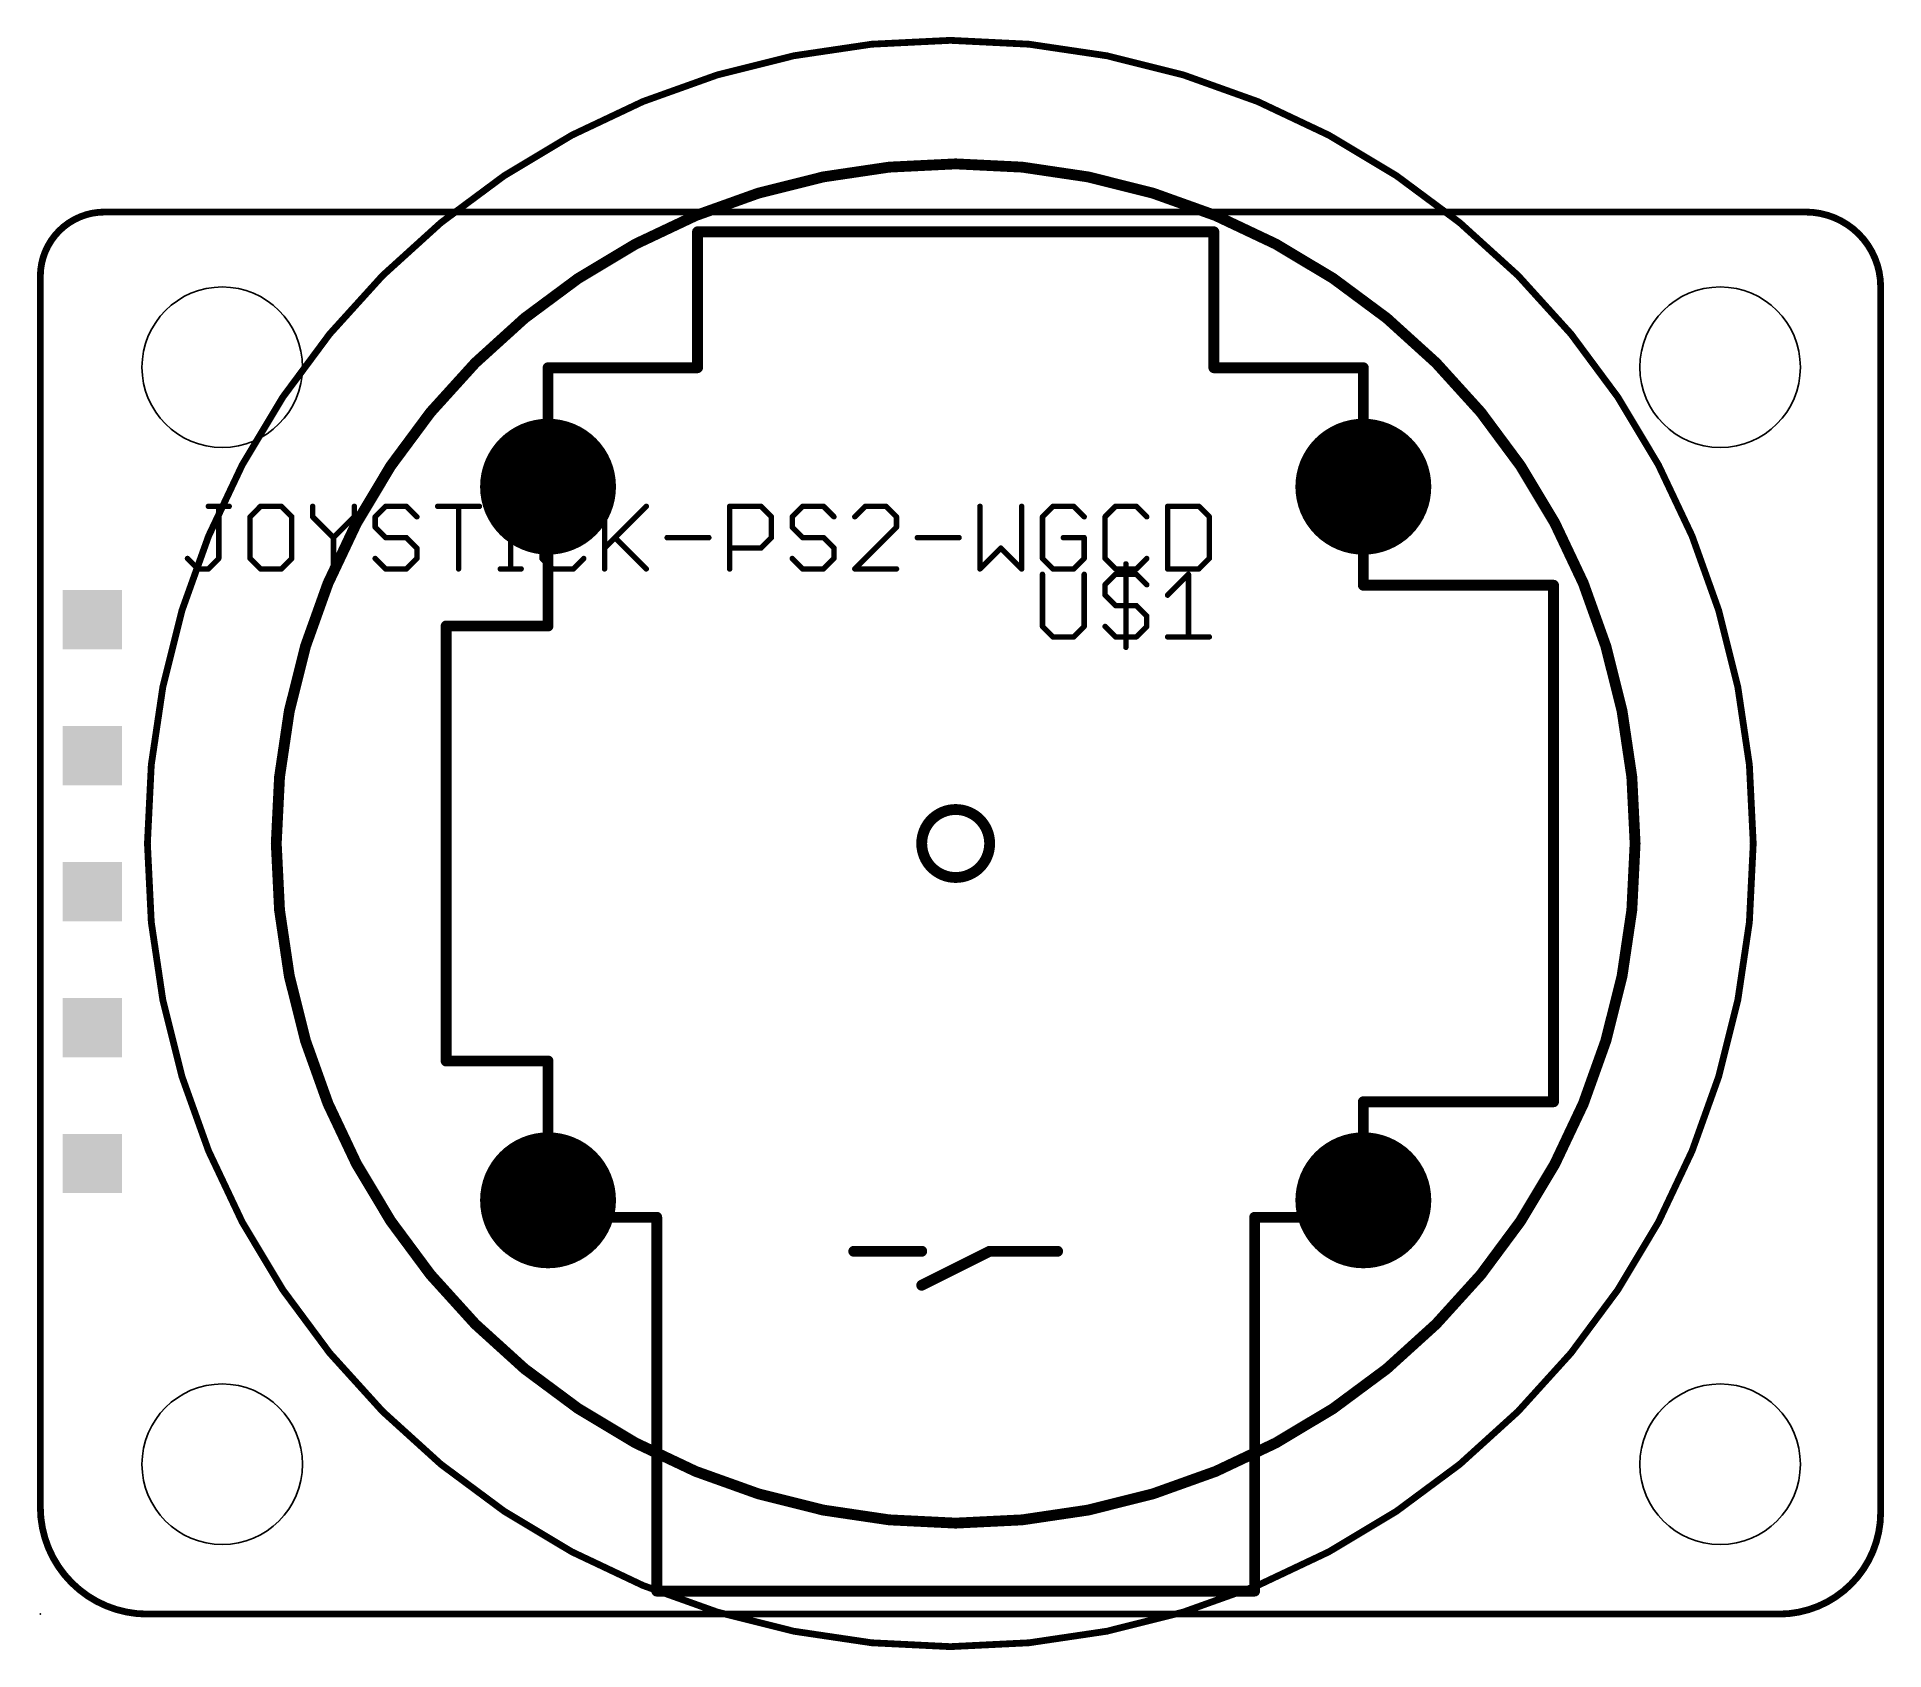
# Model space of a CAD drawing. Extents: x -0.1 to 34.5, y -0.7 to 29.5.
import ezdxf

# ---------------------------------------------------------------- set-up
doc = ezdxf.new("R2010")
doc.units = 0
for name, color, linetype in [('17', 94, 'CONTINUOUS'), ('20', 178, 'CONTINUOUS'), ('21', 250, 'CONTINUOUS'), ('23', 178, 'CONTINUOUS'), ('25', 250, 'CONTINUOUS'), ('27', 250, 'CONTINUOUS'), ('51', 250, 'CONTINUOUS')]:
    doc.layers.add(name, color=color, linetype=linetype)

# ---------------------------------------------------------------- blocks, each defined once
blk = doc.blocks.new('SQUAREP')
blk.add_solid([(-0.5, -0.5), (0.5, -0.5), (-0.5, 0.5), (0.5, 0.5)])
blk = doc.blocks.new('ROUNDP')
at = {"const_width": 0.5}
blk.add_lwpolyline([(0, -0.25, 1), (0, 0.25, 1), (0, -0.25)], format="xyb", dxfattribs=at)

msp = doc.modelspace()

# ---------------------------------------------------------------- linework, layer by layer
at = {"layer": '20'}
for centre in [(3.4, 23.3), (31.4, 23.3), (3.4, 2.8), (31.4, 2.8)]:
    msp.add_circle(centre, 1.5, dxfattribs=at)
at = {"layer": '21'}
for points, const_width in [([(1.2, 26.2, 0.4142), (0, 25)], 0.127), ([(1.2, 26.2318, 1), (1.2, 26.1683)], 0.0635), ([(1.2, 26.1683, 1), (1.2, 26.2318)], 0.0635), ([(34.4, 24.8, 0.4142), (33, 26.2)], 0.127), ([(33, 26.2318, 1), (33, 26.1683)], 0.0635), ([(33, 26.1683, 1), (33, 26.2318)], 0.0635), ([(12.284, 25.8808, 1), (12.284, 25.7792)], 0.1016), ([(12.3348, 25.83, 1), (12.2332, 25.83)], 0.1016), ([(21.9868, 25.83, 1), (21.8852, 25.83)], 0.1016), ([(21.936, 25.7792, 1), (21.936, 25.8808)], 0.1016), ([(0.0318, 25, 1), (-0.0318, 25)], 0.0635), ([(-0.0318, 25, 1), (0.0318, 25)], 0.0635), ([(34.4318, 24.8, 1), (34.3682, 24.8)], 0.0635), ([(34.3682, 24.8, 1), (34.4318, 24.8)], 0.0635), ([(9.49, 23.3408, 1), (9.49, 23.2392)], 0.1016), ([(9.5408, 23.29, 1), (9.4392, 23.29)], 0.1016), ([(12.2332, 23.29, 1), (12.3348, 23.29)], 0.1016), ([(12.284, 23.2392, 1), (12.284, 23.3408)], 0.1016), ([(21.936, 23.3408, 1), (21.936, 23.2392)], 0.1016), ([(21.8852, 23.29, 1), (21.9868, 23.29)], 0.1016), ([(24.7808, 23.29, 1), (24.6792, 23.29)], 0.1016), ([(24.73, 23.2392, 1), (24.73, 23.3408)], 0.1016), ([(24.73, 19.2768, 1), (24.73, 19.1752)], 0.1016), ([(24.6792, 19.226, 1), (24.7808, 19.226)], 0.1016), ([(28.3368, 19.226, 1), (28.2352, 19.226)], 0.1016), ([(28.286, 19.1752, 1), (28.286, 19.2768)], 0.1016), ([(7.6358, 18.464, 1), (7.5342, 18.464)], 0.1016), ([(7.585, 18.5148, 1), (7.585, 18.4132)], 0.1016), ([(9.4392, 18.464, 1), (9.5408, 18.464)], 0.1016), ([(9.49, 18.4132, 1), (9.49, 18.5148)], 0.1016), ([(17.11, 13.765, 1), (17.11, 15.035, 1), (17.11, 13.765)], 0.2032), ([(7.585, 10.3868, 1), (7.585, 10.2852)], 0.1016), ([(7.5342, 10.336, 1), (7.6358, 10.336)], 0.1016), ([(9.5408, 10.336, 1), (9.4392, 10.336)], 0.1016), ([(9.49, 10.2852, 1), (9.49, 10.3868)], 0.1016), ([(24.73, 9.6248, 1), (24.73, 9.5232)], 0.1016), ([(24.7808, 9.574, 1), (24.6792, 9.574)], 0.1016), ([(28.286, 9.5232, 1), (28.286, 9.6248)], 0.1016), ([(28.2352, 9.574, 1), (28.3368, 9.574)], 0.1016), ([(9.49, 7.4658, 1), (9.49, 7.3642)], 0.1016), ([(9.4392, 7.415, 1), (9.5408, 7.415)], 0.1016), ([(11.5728, 7.415, 1), (11.4712, 7.415)], 0.1016), ([(11.522, 7.3642, 1), (11.522, 7.4658)], 0.1016), ([(22.698, 7.4658, 1), (22.698, 7.3642)], 0.1016), ([(22.7488, 7.415, 1), (22.6472, 7.415)], 0.1016), ([(24.6792, 7.415, 1), (24.7808, 7.415)], 0.1016), ([(24.73, 7.3642, 1), (24.73, 7.4658)], 0.1016), ([(0.0318, 2, 1), (-0.0318, 2)], 0.0635), ([(0, 2, 0.4142), (2, 0)], 0.127), ([(-0.0318, 2, 1), (0.0318, 2)], 0.0635), ([(32.5, 0, 0.4142), (34.4, 1.9)], 0.127), ([(34.4318, 1.9, 1), (34.3682, 1.9)], 0.0635), ([(34.3682, 1.9, 1), (34.4318, 1.9)], 0.0635), ([(11.522, 0.4808, 1), (11.522, 0.3792)], 0.1016), ([(11.4712, 0.43, 1), (11.5728, 0.43)], 0.1016), ([(22.6472, 0.43, 1), (22.7488, 0.43)], 0.1016), ([(22.698, 0.3792, 1), (22.698, 0.4808)], 0.1016), ([(2, 0.0318, 1), (2, -0.0318)], 0.0635), ([(2, -0.0318, 1), (2, 0.0318)], 0.0635), ([(32.5, 0.0318, 1), (32.5, -0.0318)], 0.0635), ([(32.5, -0.0318, 1), (32.5, 0.0318)], 0.0635)]:
    msp.add_lwpolyline(points, format="xyb", dxfattribs=dict(at, const_width=const_width))
for points, const_width in [([(33, 26.2), (1.2, 26.2)], 0.127), ([(12.284, 25.83), (21.936, 25.83)], 0.2032), ([(12.284, 25.83), (12.284, 23.29)], 0.2032), ([(21.936, 25.83), (21.936, 23.29)], 0.2032), ([(0, 25), (0, 2)], 0.127), ([(34.4, 1.9), (34.4, 24.8)], 0.127), ([(12.284, 23.29), (9.49, 23.29)], 0.2032), ([(9.49, 18.464), (9.49, 23.29)], 0.2032), ([(21.936, 23.29), (24.73, 23.29)], 0.2032), ([(24.73, 19.226), (24.73, 23.29)], 0.2032), ([(24.73, 19.226), (28.286, 19.226)], 0.2032), ([(28.286, 9.574), (28.286, 19.226)], 0.2032), ([(7.585, 10.336), (7.585, 18.464)], 0.2032), ([(9.49, 18.464), (7.585, 18.464)], 0.2032), ([(9.49, 10.336), (7.585, 10.336)], 0.2032), ([(9.49, 10.336), (9.49, 7.415)], 0.2032), ([(24.73, 9.574), (28.286, 9.574)], 0.2032), ([(24.73, 9.574), (24.73, 7.415)], 0.2032), ([(9.49, 7.415), (11.522, 7.415)], 0.2032), ([(11.522, 0.43), (11.522, 7.415)], 0.2032), ([(22.698, 7.415), (24.73, 7.415)], 0.2032), ([(22.698, 0.43), (22.698, 7.415)], 0.2032), ([(11.522, 0.43), (22.698, 0.43)], 0.2032), ([(2, 0), (32.5, 0)], 0.127)]:
    msp.add_lwpolyline(points, dxfattribs=dict(at, const_width=const_width))
at = {"layer": '23'}
msp.add_point((0, 0), dxfattribs=at)
at = {"layer": '25', "const_width": 0.1016}
for points in [[(18.7326, 19.4302), (18.7326, 18.4557)], [(19.5122, 18.4557), (19.5122, 19.4302)], [(19.902, 19.2353), (20.0969, 19.4302)], [(20.0969, 19.4302), (20.4867, 19.4302)], [(20.2918, 19.6251), (20.2918, 18.0659)], [(20.4867, 19.4302), (20.6816, 19.2353)], [(21.0714, 19.0404), (21.4612, 19.4302)], [(21.4612, 19.4302), (21.4612, 18.2608)], [(19.902, 19.0404), (19.902, 19.2353)], [(20.0969, 18.8455), (19.902, 19.0404)], [(20.4867, 18.8455), (20.0969, 18.8455)], [(20.6816, 18.6506), (20.4867, 18.8455)], [(20.6816, 18.4557), (20.6816, 18.6506)], [(18.7326, 18.4557), (18.9275, 18.2608)], [(18.9275, 18.2608), (19.3173, 18.2608)], [(19.3173, 18.2608), (19.5122, 18.4557)], [(19.902, 18.4557), (20.0969, 18.2608)], [(20.0969, 18.2608), (20.4867, 18.2608)], [(20.4867, 18.2608), (20.6816, 18.4557)], [(21.0714, 18.2608), (21.851, 18.2608)]]:
    msp.add_lwpolyline(points, dxfattribs=at)
at = {"layer": '25', "const_width": 0.0508}
for points in [[(18.758, 19.4302, 1), (18.7072, 19.4302)], [(19.5376, 19.4302, 1), (19.4868, 19.4302)], [(20.0969, 19.4556, 1), (20.0969, 19.4048)], [(20.1149, 19.4122, 1), (20.0789, 19.4482)], [(20.3172, 19.6251, 1), (20.2664, 19.6251)], [(20.5047, 19.4482, 1), (20.4687, 19.4122)], [(20.4867, 19.4048, 1), (20.4867, 19.4556)], [(21.4866, 19.4302, 1), (21.4358, 19.4302)], [(21.4792, 19.4122, 1), (21.4432, 19.4482)], [(19.884, 19.2533, 1), (19.92, 19.2173)], [(19.92, 19.0584, 1), (19.884, 19.0224)], [(19.9274, 19.2353, 1), (19.8766, 19.2353)], [(19.8766, 19.0404, 1), (19.9274, 19.0404)], [(20.6636, 19.2173, 1), (20.6996, 19.2533)], [(21.0534, 19.0584, 1), (21.0894, 19.0224)], [(20.0969, 18.8709, 1), (20.0969, 18.8201)], [(20.0789, 18.8275, 1), (20.1149, 18.8635)], [(20.5047, 18.8635, 1), (20.4687, 18.8275)], [(20.4867, 18.8201, 1), (20.4867, 18.8709)], [(20.707, 18.6506, 1), (20.6562, 18.6506)], [(20.6636, 18.6326, 1), (20.6996, 18.6686)], [(18.7506, 18.4737, 1), (18.7146, 18.4377)], [(18.7072, 18.4557, 1), (18.758, 18.4557)], [(18.9275, 18.2862, 1), (18.9275, 18.2354)], [(18.9095, 18.2428, 1), (18.9455, 18.2788)], [(19.2993, 18.2788, 1), (19.3353, 18.2428)], [(19.3173, 18.2354, 1), (19.3173, 18.2862)], [(19.4868, 18.4557, 1), (19.5376, 18.4557)], [(19.5302, 18.4377, 1), (19.4942, 18.4737)], [(19.92, 18.4737, 1), (19.884, 18.4377)], [(20.0969, 18.2862, 1), (20.0969, 18.2354)], [(20.0789, 18.2428, 1), (20.1149, 18.2788)], [(20.4687, 18.2788, 1), (20.5047, 18.2428)], [(20.4867, 18.2354, 1), (20.4867, 18.2862)], [(20.6562, 18.4557, 1), (20.707, 18.4557)], [(20.6996, 18.4377, 1), (20.6636, 18.4737)], [(21.0714, 18.2862, 1), (21.0714, 18.2354)], [(21.851, 18.2354, 1), (21.851, 18.2862)], [(20.2664, 18.0659, 1), (20.3172, 18.0659)], [(21.4358, 18.2608, 1), (21.4866, 18.2608)]]:
    msp.add_lwpolyline(points, format="xyb", dxfattribs=at)
at = {"layer": '27', "const_width": 0.1016}
for points in [[(3.1406, 20.7002), (3.5304, 20.7002)], [(3.3355, 19.7257), (3.3355, 20.7002)], [(4.1151, 20.7002), (3.9202, 20.5053)], [(4.5049, 20.7002), (4.1151, 20.7002)], [(4.6998, 20.5053), (4.5049, 20.7002)], [(5.0896, 20.7002), (5.0896, 20.5053)], [(5.8692, 20.5053), (5.8692, 20.7002)], [(6.4539, 20.7002), (6.259, 20.5053)], [(6.8437, 20.7002), (6.4539, 20.7002)], [(7.0386, 20.5053), (6.8437, 20.7002)], [(7.4284, 20.7002), (8.208, 20.7002)], [(7.8182, 19.5308), (7.8182, 20.7002)], [(8.5978, 20.7002), (8.9876, 20.7002)], [(8.7927, 19.5308), (8.7927, 20.7002)], [(9.5723, 20.7002), (9.3774, 20.5053)], [(9.9621, 20.7002), (9.5723, 20.7002)], [(10.157, 20.5053), (9.9621, 20.7002)], [(10.5468, 20.7002), (10.5468, 19.5308)], [(10.5468, 19.9206), (11.3264, 20.7002)], [(12.8856, 19.5308), (12.8856, 20.7002)], [(12.8856, 20.7002), (13.4703, 20.7002)], [(13.4703, 20.7002), (13.6652, 20.5053)], [(14.2499, 20.7002), (14.055, 20.5053)], [(14.6397, 20.7002), (14.2499, 20.7002)], [(14.8346, 20.5053), (14.6397, 20.7002)], [(15.4193, 20.7002), (15.2244, 20.5053)], [(15.8091, 20.7002), (15.4193, 20.7002)], [(16.004, 20.5053), (15.8091, 20.7002)], [(17.5632, 20.7002), (17.5632, 19.5308)], [(18.3428, 19.5308), (18.3428, 20.7002)], [(18.9275, 20.7002), (18.7326, 20.5053)], [(19.3173, 20.7002), (18.9275, 20.7002)], [(19.5122, 20.5053), (19.3173, 20.7002)], [(20.0969, 20.7002), (19.902, 20.5053)], [(20.4867, 20.7002), (20.0969, 20.7002)], [(20.6816, 20.5053), (20.4867, 20.7002)], [(21.0714, 20.7002), (21.0714, 19.5308)], [(21.6561, 20.7002), (21.0714, 20.7002)], [(21.851, 20.5053), (21.6561, 20.7002)], [(3.9202, 20.5053), (3.9202, 19.7257)], [(4.6998, 19.7257), (4.6998, 20.5053)], [(5.0896, 20.5053), (5.4794, 20.1155)], [(5.4794, 20.1155), (5.8692, 20.5053)], [(6.259, 20.5053), (6.259, 20.3104)], [(9.3774, 20.5053), (9.3774, 19.7257)], [(13.6652, 20.5053), (13.6652, 20.1155)], [(14.055, 20.5053), (14.055, 20.3104)], [(16.004, 20.3104), (16.004, 20.5053)], [(18.7326, 20.5053), (18.7326, 19.7257)], [(19.902, 20.5053), (19.902, 19.7257)], [(21.851, 19.7257), (21.851, 20.5053)], [(5.4794, 20.1155), (5.4794, 19.5308)], [(6.259, 20.3104), (6.4539, 20.1155)], [(6.4539, 20.1155), (6.8437, 20.1155)], [(6.8437, 20.1155), (7.0386, 19.9206)], [(10.7417, 20.1155), (11.3264, 19.5308)], [(11.7162, 20.1155), (12.4958, 20.1155)], [(13.6652, 20.1155), (13.4703, 19.9206)], [(14.055, 20.3104), (14.2499, 20.1155)], [(14.2499, 20.1155), (14.6397, 20.1155)], [(14.6397, 20.1155), (14.8346, 19.9206)], [(15.2244, 19.5308), (16.004, 20.3104)], [(16.3938, 20.1155), (17.1734, 20.1155)], [(19.5122, 20.1155), (19.1224, 20.1155)], [(19.5122, 19.7257), (19.5122, 20.1155)], [(2.7508, 19.7257), (2.9457, 19.5308)], [(3.1406, 19.5308), (3.3355, 19.7257)], [(3.9202, 19.7257), (4.1151, 19.5308)], [(4.5049, 19.5308), (4.6998, 19.7257)], [(6.4539, 19.5308), (6.259, 19.7257)], [(7.0386, 19.7257), (6.8437, 19.5308)], [(7.0386, 19.9206), (7.0386, 19.7257)], [(9.3774, 19.7257), (9.5723, 19.5308)], [(9.9621, 19.5308), (10.157, 19.7257)], [(13.4703, 19.9206), (12.8856, 19.9206)], [(14.2499, 19.5308), (14.055, 19.7257)], [(14.8346, 19.7257), (14.6397, 19.5308)], [(14.8346, 19.9206), (14.8346, 19.7257)], [(17.5632, 19.5308), (17.953, 19.9206)], [(17.953, 19.9206), (18.3428, 19.5308)], [(18.7326, 19.7257), (18.9275, 19.5308)], [(19.3173, 19.5308), (19.5122, 19.7257)], [(19.902, 19.7257), (20.0969, 19.5308)], [(20.4867, 19.5308), (20.6816, 19.7257)], [(21.6561, 19.5308), (21.851, 19.7257)], [(2.9457, 19.5308), (3.1406, 19.5308)], [(4.1151, 19.5308), (4.5049, 19.5308)], [(6.8437, 19.5308), (6.4539, 19.5308)], [(8.5978, 19.5308), (8.9876, 19.5308)], [(9.5723, 19.5308), (9.9621, 19.5308)], [(14.6397, 19.5308), (14.2499, 19.5308)], [(16.004, 19.5308), (15.2244, 19.5308)], [(18.9275, 19.5308), (19.3173, 19.5308)], [(20.0969, 19.5308), (20.4867, 19.5308)], [(21.0714, 19.5308), (21.6561, 19.5308)]]:
    msp.add_lwpolyline(points, dxfattribs=at)
at = {"layer": '27', "const_width": 0.0508}
for points in [[(3.1406, 20.7256, 1), (3.1406, 20.6748)], [(3.3609, 20.7002, 1), (3.3101, 20.7002)], [(3.5304, 20.6748, 1), (3.5304, 20.7256)], [(4.1151, 20.7256, 1), (4.1151, 20.6748)], [(4.1331, 20.6822, 1), (4.0971, 20.7182)], [(4.5229, 20.7182, 1), (4.4869, 20.6822)], [(4.5049, 20.6748, 1), (4.5049, 20.7256)], [(5.115, 20.7002, 1), (5.0642, 20.7002)], [(5.8946, 20.7002, 1), (5.8438, 20.7002)], [(6.4539, 20.7256, 1), (6.4539, 20.6748)], [(6.4719, 20.6822, 1), (6.4359, 20.7182)], [(6.8617, 20.7182, 1), (6.8257, 20.6822)], [(6.8437, 20.6748, 1), (6.8437, 20.7256)], [(7.4284, 20.7256, 1), (7.4284, 20.6748)], [(7.8436, 20.7002, 1), (7.7928, 20.7002)], [(8.208, 20.6748, 1), (8.208, 20.7256)], [(8.5978, 20.7256, 1), (8.5978, 20.6748)], [(8.8181, 20.7002, 1), (8.7673, 20.7002)], [(8.9876, 20.6748, 1), (8.9876, 20.7256)], [(9.5723, 20.7256, 1), (9.5723, 20.6748)], [(9.5902, 20.6822, 1), (9.5543, 20.7182)], [(9.98, 20.7182, 1), (9.9441, 20.6822)], [(9.9621, 20.6748, 1), (9.9621, 20.7256)], [(10.5722, 20.7002, 1), (10.5214, 20.7002)], [(11.3443, 20.6822, 1), (11.3084, 20.7182)], [(12.911, 20.7002, 1), (12.8602, 20.7002)], [(12.8856, 20.7256, 1), (12.8856, 20.6748)], [(13.4882, 20.7182, 1), (13.4523, 20.6822)], [(13.4703, 20.6748, 1), (13.4703, 20.7256)], [(14.2499, 20.7256, 1), (14.2499, 20.6748)], [(14.2678, 20.6822, 1), (14.2319, 20.7182)], [(14.6576, 20.7182, 1), (14.6217, 20.6822)], [(14.6397, 20.6748, 1), (14.6397, 20.7256)], [(15.4193, 20.7256, 1), (15.4193, 20.6748)], [(15.4372, 20.6822, 1), (15.4013, 20.7182)], [(15.827, 20.7182, 1), (15.7911, 20.6822)], [(15.8091, 20.6748, 1), (15.8091, 20.7256)], [(17.5886, 20.7002, 1), (17.5378, 20.7002)], [(18.3682, 20.7002, 1), (18.3174, 20.7002)], [(18.9275, 20.7256, 1), (18.9275, 20.6748)], [(18.9454, 20.6822, 1), (18.9095, 20.7182)], [(19.3352, 20.7182, 1), (19.2993, 20.6822)], [(19.3173, 20.6748, 1), (19.3173, 20.7256)], [(20.0969, 20.7256, 1), (20.0969, 20.6748)], [(20.1148, 20.6822, 1), (20.0789, 20.7182)], [(20.5046, 20.7182, 1), (20.4687, 20.6822)], [(20.4867, 20.6748, 1), (20.4867, 20.7256)], [(21.0968, 20.7002, 1), (21.046, 20.7002)], [(21.0714, 20.7256, 1), (21.0714, 20.6748)], [(21.674, 20.7182, 1), (21.6381, 20.6822)], [(21.6561, 20.6748, 1), (21.6561, 20.7256)], [(3.9022, 20.5233, 1), (3.9382, 20.4873)], [(3.9456, 20.5053, 1), (3.8948, 20.5053)], [(4.7252, 20.5053, 1), (4.6744, 20.5053)], [(4.6818, 20.4873, 1), (4.7178, 20.5233)], [(5.1076, 20.5233, 1), (5.0716, 20.4873)], [(5.0642, 20.5053, 1), (5.115, 20.5053)], [(5.8438, 20.5053, 1), (5.8946, 20.5053)], [(5.8872, 20.4873, 1), (5.8512, 20.5233)], [(6.241, 20.5233, 1), (6.277, 20.4873)], [(6.2844, 20.5053, 1), (6.2336, 20.5053)], [(7.0206, 20.4873, 1), (7.0566, 20.5233)], [(9.3594, 20.5233, 1), (9.3954, 20.4873)], [(9.4028, 20.5053, 1), (9.352, 20.5053)], [(10.139, 20.4873, 1), (10.1749, 20.5233)], [(13.6906, 20.5053, 1), (13.6398, 20.5053)], [(13.6472, 20.4873, 1), (13.6831, 20.5233)], [(14.037, 20.5233, 1), (14.0729, 20.4873)], [(14.0804, 20.5053, 1), (14.0296, 20.5053)], [(14.8166, 20.4873, 1), (14.8525, 20.5233)], [(15.2064, 20.5233, 1), (15.2423, 20.4873)], [(16.0294, 20.5053, 1), (15.9786, 20.5053)], [(15.986, 20.4873, 1), (16.0219, 20.5233)], [(18.7146, 20.5233, 1), (18.7505, 20.4873)], [(18.758, 20.5053, 1), (18.7072, 20.5053)], [(19.4942, 20.4873, 1), (19.5301, 20.5233)], [(19.884, 20.5233, 1), (19.9199, 20.4873)], [(19.9274, 20.5053, 1), (19.8766, 20.5053)], [(20.6636, 20.4873, 1), (20.6995, 20.5233)], [(21.8764, 20.5053, 1), (21.8256, 20.5053)], [(21.833, 20.4873, 1), (21.8689, 20.5233)], [(5.4614, 20.1335, 1), (5.4974, 20.0975)], [(5.5048, 20.1155, 1), (5.454, 20.1155)], [(5.4614, 20.0975, 1), (5.4974, 20.1335)], [(6.277, 20.3284, 1), (6.241, 20.2924)], [(6.2336, 20.3104, 1), (6.2844, 20.3104)], [(6.4539, 20.1409, 1), (6.4539, 20.0901)], [(6.4359, 20.0975, 1), (6.4719, 20.1335)], [(6.8617, 20.1335, 1), (6.8257, 20.0975)], [(6.8437, 20.0901, 1), (6.8437, 20.1409)], [(10.7596, 20.1335, 1), (10.7237, 20.0975)], [(11.7162, 20.1409, 1), (11.7162, 20.0901)], [(12.4958, 20.0901, 1), (12.4958, 20.1409)], [(13.6398, 20.1155, 1), (13.6906, 20.1155)], [(13.6831, 20.0975, 1), (13.6472, 20.1335)], [(14.0729, 20.3284, 1), (14.037, 20.2924)], [(14.0296, 20.3104, 1), (14.0804, 20.3104)], [(14.2499, 20.1409, 1), (14.2499, 20.0901)], [(14.2319, 20.0975, 1), (14.2678, 20.1335)], [(14.6576, 20.1335, 1), (14.6217, 20.0975)], [(14.6397, 20.0901, 1), (14.6397, 20.1409)], [(15.9786, 20.3104, 1), (16.0294, 20.3104)], [(16.0219, 20.2924, 1), (15.986, 20.3284)], [(16.3938, 20.1409, 1), (16.3938, 20.0901)], [(17.1734, 20.0901, 1), (17.1734, 20.1409)], [(19.1224, 20.1409, 1), (19.1224, 20.0901)], [(19.5376, 20.1155, 1), (19.4868, 20.1155)], [(19.5122, 20.0901, 1), (19.5122, 20.1409)], [(2.7688, 19.7437, 1), (2.7328, 19.7077)], [(3.3101, 19.7257, 1), (3.3609, 19.7257)], [(3.3535, 19.7077, 1), (3.3175, 19.7437)], [(3.9382, 19.7437, 1), (3.9022, 19.7077)], [(3.8948, 19.7257, 1), (3.9456, 19.7257)], [(4.6744, 19.7257, 1), (4.7252, 19.7257)], [(4.7178, 19.7077, 1), (4.6818, 19.7437)], [(6.277, 19.7437, 1), (6.241, 19.7077)], [(7.064, 19.9206, 1), (7.0132, 19.9206)], [(7.0132, 19.7257, 1), (7.064, 19.7257)], [(7.0206, 19.9026, 1), (7.0566, 19.9386)], [(7.0566, 19.7077, 1), (7.0206, 19.7437)], [(9.3954, 19.7437, 1), (9.3594, 19.7077)], [(9.352, 19.7257, 1), (9.4028, 19.7257)], [(10.1749, 19.7077, 1), (10.139, 19.7437)], [(10.5288, 19.9386, 1), (10.5647, 19.9026)], [(12.8856, 19.946, 1), (12.8856, 19.8952)], [(13.4523, 19.9386, 1), (13.4882, 19.9026)], [(13.4703, 19.8952, 1), (13.4703, 19.946)], [(14.0729, 19.7437, 1), (14.037, 19.7077)], [(14.86, 19.9206, 1), (14.8092, 19.9206)], [(14.8092, 19.7257, 1), (14.86, 19.7257)], [(14.8166, 19.9026, 1), (14.8525, 19.9386)], [(14.8525, 19.7077, 1), (14.8166, 19.7437)], [(17.9709, 19.9386, 1), (17.935, 19.9026)], [(17.9709, 19.9026, 1), (17.935, 19.9386)], [(18.7505, 19.7437, 1), (18.7146, 19.7077)], [(18.7072, 19.7257, 1), (18.758, 19.7257)], [(19.4868, 19.7257, 1), (19.5376, 19.7257)], [(19.5301, 19.7077, 1), (19.4942, 19.7437)], [(19.9199, 19.7437, 1), (19.884, 19.7077)], [(19.8766, 19.7257, 1), (19.9274, 19.7257)], [(20.6995, 19.7077, 1), (20.6636, 19.7437)], [(21.8256, 19.7257, 1), (21.8764, 19.7257)], [(21.8689, 19.7077, 1), (21.833, 19.7437)], [(2.9457, 19.5562, 1), (2.9457, 19.5054)], [(2.9277, 19.5128, 1), (2.9637, 19.5488)], [(3.1226, 19.5488, 1), (3.1586, 19.5128)], [(3.1406, 19.5054, 1), (3.1406, 19.5562)], [(4.1151, 19.5562, 1), (4.1151, 19.5054)], [(4.0971, 19.5128, 1), (4.1331, 19.5488)], [(4.4869, 19.5488, 1), (4.5229, 19.5128)], [(4.5049, 19.5054, 1), (4.5049, 19.5562)], [(5.454, 19.5308, 1), (5.5048, 19.5308)], [(6.4539, 19.5562, 1), (6.4539, 19.5054)], [(6.4359, 19.5128, 1), (6.4719, 19.5488)], [(6.8257, 19.5488, 1), (6.8617, 19.5128)], [(6.8437, 19.5054, 1), (6.8437, 19.5562)], [(7.7928, 19.5308, 1), (7.8436, 19.5308)], [(8.5978, 19.5562, 1), (8.5978, 19.5054)], [(8.7673, 19.5308, 1), (8.8181, 19.5308)], [(8.9876, 19.5054, 1), (8.9876, 19.5562)], [(9.5723, 19.5562, 1), (9.5723, 19.5054)], [(9.5543, 19.5128, 1), (9.5902, 19.5488)], [(9.9441, 19.5488, 1), (9.98, 19.5128)], [(9.9621, 19.5054, 1), (9.9621, 19.5562)], [(10.5214, 19.5308, 1), (10.5722, 19.5308)], [(11.3084, 19.5128, 1), (11.3443, 19.5488)], [(12.8602, 19.5308, 1), (12.911, 19.5308)], [(14.2499, 19.5562, 1), (14.2499, 19.5054)], [(14.2319, 19.5128, 1), (14.2678, 19.5488)], [(14.6217, 19.5488, 1), (14.6576, 19.5128)], [(14.6397, 19.5054, 1), (14.6397, 19.5562)], [(15.2064, 19.5488, 1), (15.2423, 19.5128)], [(15.2244, 19.5562, 1), (15.2244, 19.5054)], [(16.004, 19.5054, 1), (16.004, 19.5562)], [(17.5452, 19.5488, 1), (17.5811, 19.5128)], [(17.5378, 19.5308, 1), (17.5886, 19.5308)], [(18.3174, 19.5308, 1), (18.3682, 19.5308)], [(18.3248, 19.5128, 1), (18.3607, 19.5488)], [(18.9275, 19.5562, 1), (18.9275, 19.5054)], [(18.9095, 19.5128, 1), (18.9454, 19.5488)], [(19.2993, 19.5488, 1), (19.3352, 19.5128)], [(19.3173, 19.5054, 1), (19.3173, 19.5562)], [(20.0969, 19.5562, 1), (20.0969, 19.5054)], [(20.0789, 19.5128, 1), (20.1148, 19.5488)], [(20.4687, 19.5488, 1), (20.5046, 19.5128)], [(20.4867, 19.5054, 1), (20.4867, 19.5562)], [(21.0714, 19.5562, 1), (21.0714, 19.5054)], [(21.046, 19.5308, 1), (21.0968, 19.5308)], [(21.6381, 19.5488, 1), (21.674, 19.5128)], [(21.6561, 19.5054, 1), (21.6561, 19.5562)]]:
    msp.add_lwpolyline(points, format="xyb", dxfattribs=at)
at = {"layer": '51'}
for points, const_width in [([(17.01, -0.6083, 1), (17.01, 29.4083, 1), (17.01, -0.6083)], 0.127), ([(17.11, 1.7, 1), (17.11, 27.1, 1), (17.11, 1.7)], 0.2032), ([(15.205, 6.8308, 1), (15.205, 6.7292)], 0.1016), ([(16.475, 6.7292, 1), (16.475, 6.8308)], 0.1016), ([(17.745, 6.8308, 1), (17.745, 6.7292)], 0.1016), ([(17.7677, 6.7346, 1), (17.7223, 6.8254)], 0.1016), ([(19.015, 6.7292, 1), (19.015, 6.8308)], 0.1016), ([(16.4523, 6.1904, 1), (16.4977, 6.0996)], 0.1016)]:
    msp.add_lwpolyline(points, format="xyb", dxfattribs=dict(at, const_width=const_width))
at = {"layer": '51', "const_width": 0.2032}
for points in [[(16.475, 6.78), (15.205, 6.78)], [(17.745, 6.78), (16.475, 6.145)], [(19.015, 6.78), (17.745, 6.78)]]:
    msp.add_lwpolyline(points, dxfattribs=at)

# ---------------------------------------------------------------- block references
at = {"layer": '17', "xscale": 2.54, "yscale": 2.54, "rotation": 180}
for p in [(9.49, 21.0675), (9.49, 21.0675), (24.73, 21.0675), (24.73, 21.0675), (9.49, 7.7325), (9.49, 7.7325), (24.73, 7.7325), (24.73, 7.7325)]:
    msp.add_blockref('ROUNDP', p, dxfattribs=at)
at = {"layer": '17', "xscale": 1.108, "yscale": 1.108}
for p in [(0.97, 18.58), (0.97, 18.58), (0.97, 16.04), (0.97, 16.04), (0.97, 13.5), (0.97, 13.5), (0.97, 10.96), (0.97, 10.96), (0.97, 8.42), (0.97, 8.42)]:
    msp.add_blockref('SQUAREP', p, dxfattribs=at)

doc.saveas('drawing.dxf')
